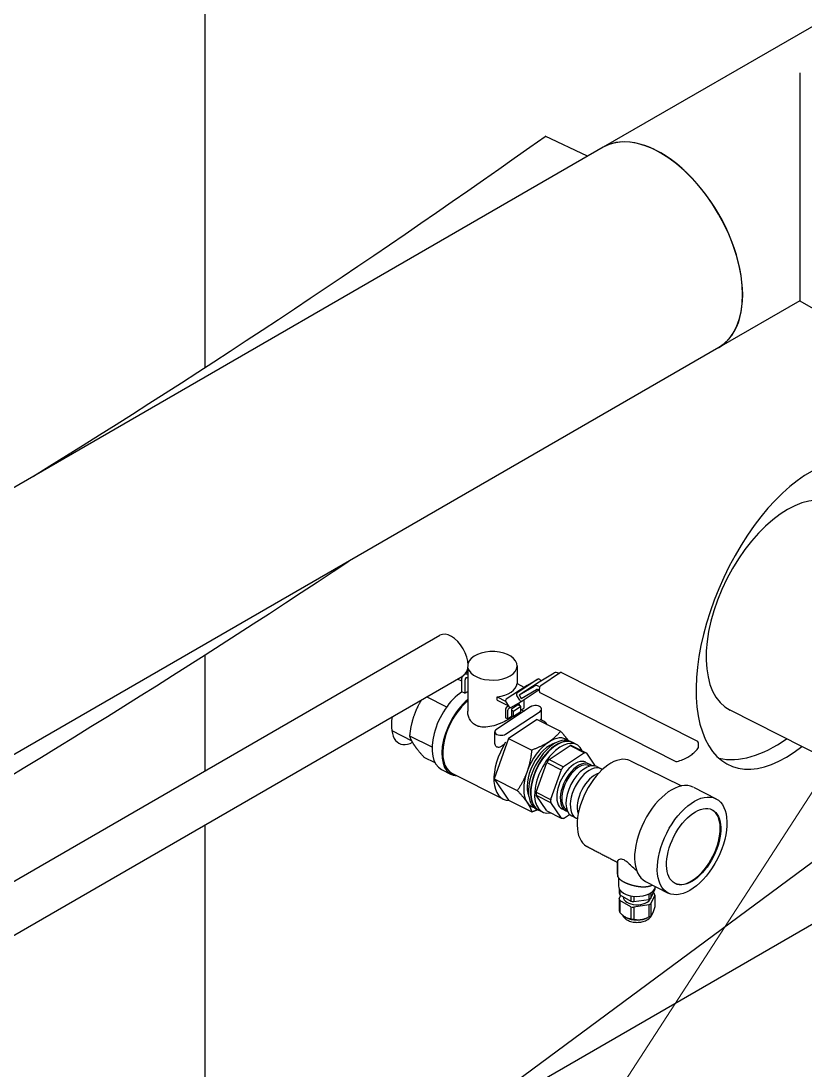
# Model space of a CAD drawing. Header units: millimetres. Extents: x 0 to 100323, y 0 to 59400.
# Drawn here: x 50773 to 51651, y 11710 to 12884 of the extents above; entities that cross this region are included whole.
import ezdxf

# ---------------------------------------------------------------- set-up
doc = ezdxf.new("R2010")
doc.units = ezdxf.units.MM
doc.header["$LTSCALE"] = 100
doc.layers.add('Symbol', color=7, linetype='Continuous', lineweight=18)
doc.layers.add('Visible', color=7, linetype='Continuous', lineweight=25)

# ---------------------------------------------------------------- blocks, each defined once
blk = doc.blocks.new('Balloon13')
at = {"layer": 'Symbol'}
blk.add_line((513.284, 115.102), (555.06, 179.662), dxfattribs=at)

msp = doc.modelspace()

# ---------------------------------------------------------------- linework, layer by layer
at = {"layer": 'Visible'}
for p, q in [((50979.4, 12496.5), (50979.4, 14704.7)), ((51736.1, 12922.6), (51425, 12743)), ((51645.3, 12826.4), (51645.3, 12571.2)), ((51407.7, 12733), (51360.1, 12755.3)), ((51425.1, 12743), (50421.2, 12163.4)), ((51645.3, 12571.2), (51554.5, 12518.7)), ((51645.3, 12571.2), (51713.6, 12531.8)), ((51554.5, 12518.8), (50550.7, 11939.2)), ((51288.7, 11659.4), (52294.9, 12240.3)), ((50603.8, 11828), (51242.3, 12196.6)), ((50979.4, 12044.9), (50979.4, 12174.8)), ((51273.4, 12158.8), (51273.4, 12111.8)), ((51328.7, 12162.4), (51328.7, 12142.5)), ((50735.2, 11843.5), (51268.4, 12151.3)), ((51266.9, 12145.1), (51262, 12147.6)), ((51266.9, 12133.4), (51266.9, 12148.5)), ((51270.4, 12146.7), (51270.4, 12131.7)), ((51271.7, 12154.6), (51273.4, 12155.7)), ((51352.1, 12147.4), (51328.8, 12132)), ((51352.2, 12147.5), (51339.9, 12140.3)), ((51353.3, 12144.5), (51370.3, 12154.4)), ((51355.4, 12145.7), (51354.9, 12146.5)), ((51377.5, 12154.8), (51355.2, 12140.1)), ((51375.2, 12154.1), (51375.9, 12153.7)), ((51378.6, 12155), (51530.7, 12078)), ((51339.9, 12140.3), (51316.5, 12124.9)), ((51328.7, 12142.5), (51336.9, 12138.3)), ((51330.9, 12129.8), (51353.3, 12144.5)), ((51330.9, 12129.8), (51348, 12139.7)), ((51333.4, 12125.9), (51350.5, 12135.8)), ((51353.4, 12135.4), (51334.5, 12122.9)), ((51352.9, 12139.4), (51354.1, 12138.8)), ((51352.9, 12135.6), (51353.7, 12135.2)), ((51353.7, 12133.5), (51353.7, 12137.2)), ((51249.9, 12116.2), (51227.3, 12127.6)), ((51270.4, 12131.7), (51266.9, 12133.4)), ((51270.4, 12131.7), (51273.4, 12133.6)), ((51306.4, 12124), (51306.4, 12127.8)), ((51306.4, 12127.8), (51315.8, 12123)), ((51306.4, 12124), (51316.2, 12119)), ((51334.5, 12122.9), (51322.2, 12115.8)), ((51331.8, 12123.9), (51328.5, 12129.1)), ((51330.9, 12129.8), (51333.4, 12125.9)), ((51336.2, 12122.9), (51336.2, 12115.1)), ((51354.2, 12132.4), (51506.3, 12055.4)), ((51344, 12116.7), (51305.5, 12091.3)), ((51315.6, 12112.1), (51315.6, 12104.2)), ((51315.9, 12086), (51354.5, 12111.4)), ((51316.2, 12122), (51319.5, 12116.8)), ((51317.8, 12117), (51318.9, 12117.7)), ((51317.9, 12110.9), (51317.9, 12103)), ((51319, 12117.7), (51318, 12117.1)), ((51321.5, 12115.6), (51319.6, 12114.5)), ((51331.6, 12119.9), (51322.5, 12113.9)), ((51322.5, 12113.9), (51322.5, 12106.1)), ((51324.7, 12111.7), (51322.5, 12112.8)), ((51324.7, 12111.7), (51332.8, 12117.1)), ((51324.7, 12105.9), (51324.7, 12111.7)), ((51324.7, 12105.9), (51332.8, 12111.2)), ((51332.8, 12117.1), (51329.7, 12118.6)), ((51331.6, 12117.7), (51331.6, 12119.9)), ((51332.8, 12111.2), (51332.8, 12117.1)), ((51332.8, 12112.8), (51336.2, 12115.1)), ((51333.5, 12113.3), (51336.6, 12111.7)), ((51356.2, 12101.8), (51356.2, 12114)), ((51696, 12047.5), (51567.4, 12112.7)), ((51317.9, 12103), (51315.6, 12104.2)), ((51317.9, 12103), (51322.5, 12106.1)), ((51351.3, 12102.4), (51319.1, 12081.2)), ((51322.5, 12106.4), (51324.7, 12105.9)), ((51351.3, 12102.4), (51377.4, 12089.2)), ((51356.2, 12101.8), (51357.4, 12101.2)), ((51188.4, 12089.9), (51210.7, 12078.6)), ((51303.8, 12076.4), (51303.8, 12088.6)), ((51233.5, 12071.2), (51208.6, 12083.8)), ((51319.1, 12081.2), (51303, 12036)), ((51319.1, 12081.2), (51345.1, 12068)), ((51390.7, 12076.5), (51388.4, 12077.7)), ((51395.3, 12074.2), (51391, 12076.4)), ((51532, 12072.1), (51532, 12075.9)), ((51364.5, 12057.6), (51388, 12073.1)), ((51373.3, 12074), (51373.7, 12074.2)), ((51404.2, 12064.9), (51380.7, 12049.4)), ((51388, 12073.1), (51404.2, 12064.9)), ((51390.5, 12072.9), (51406.7, 12064.7)), ((51416.5, 12050.2), (51406.7, 12064.7)), ((51236.9, 12053.7), (51224.8, 12059.8)), ((51350.1, 12021.1), (51361.9, 12054.1)), ((51361.9, 12054.1), (51378.1, 12045.9)), ((51364.5, 12057.6), (51380.7, 12049.4)), ((51405.6, 12054.3), (51409.6, 12052.3)), ((51455.7, 12056.1), (51512.8, 12027.9)), ((51244, 12046.5), (51255, 12040.9)), ((51255.7, 12042.3), (51312.9, 12013.3)), ((51378.1, 12045.9), (51366.3, 12012.9)), ((51410.3, 12050.2), (51409.5, 12050.6)), ((51417.9, 12049.6), (51422.7, 12047.2)), ((51303, 12036), (51319.1, 12012.1)), ((51303, 12036), (51329, 12022.8)), ((51344.2, 12016.6), (51344.3, 12016.2)), ((51350.1, 12021.1), (51366.3, 12012.9)), ((51350.1, 12017.4), (51366.3, 12009.2)), ((51361.9, 12000), (51350.1, 12017.4)), ((51526.1, 12026.5), (51551.5, 12013.6)), ((51319.1, 12012.1), (51345.1, 11998.9)), ((51366.3, 12009.2), (51378.1, 11991.8)), ((51352.5, 12001.1), (51350.2, 12002.2)), ((51357.1, 11998.7), (51352.8, 12000.9)), ((51361.9, 12000), (51378.1, 11991.8)), ((51379.2, 12002.2), (51383.2, 12000.2)), ((51380.7, 11991.6), (51387.5, 11996.1)), ((51384.6, 12001.2), (51384.5, 12001.2)), ((51389.9, 11994.4), (51394.7, 11992)), ((50979.4, 11561.1), (50979.4, 11984.5)), ((51703.4, 11975.2), (51282.5, 11663.8)), ((51441.2, 11929.2), (51441.1, 11942.7)), ((51441.7, 11926), (51441.6, 11944.3)), ((51442.3, 11925.1), (51442.3, 11916.2)), ((51443, 11913.2), (51443, 11907.9)), ((51443.9, 11911.6), (51443.9, 11906)), ((51472.6, 11920.9), (51498, 11908)), ((51478.6, 11902.4), (51483.1, 11912)), ((51483.1, 11913.2), (51483.1, 11912)), ((51443, 11901.6), (51444.8, 11905.5)), ((51443, 11901.6), (51443, 11888.1)), ((51443.9, 11906), (51456.1, 11898.9)), ((51443.9, 11899.7), (51443.9, 11886.2)), ((51456.1, 11892.6), (51443.9, 11899.7)), ((51447.7, 11903.8), (51447.7, 11903.7)), ((51456.1, 11904.9), (51456.1, 11898.9)), ((51459.4, 11904.4), (51459.4, 11898.4)), ((51459.4, 11898.4), (51476.2, 11900.9)), ((51476.2, 11906.9), (51476.2, 11900.9)), ((51478.6, 11908.3), (51478.6, 11902.4)), ((51483.1, 11905.7), (51478.6, 11896.1)), ((51481.3, 11908.2), (51482.2, 11907.7)), ((51483.1, 11905.7), (51483.1, 11892.2)), ((51456.1, 11892.6), (51456.1, 11879.1)), ((51476.2, 11894.7), (51459.4, 11892.1)), ((51459.4, 11892.1), (51459.4, 11878.6)), ((51476.2, 11894.7), (51476.2, 11881.2)), ((51478.6, 11896.1), (51478.6, 11882.6)), ((51450.5, 11880.8), (51450, 11881.1)), ((51475.6, 11880.8), (51477.5, 11881.9))]:
    msp.add_line(p, q, dxfattribs=at)
for centre, start, end in [((51529.7, 12075.9), 0, 63.1464), ((51529.7, 12072.1), 328.9699, 0), ((51507.4, 12057.4), 243.1464, 286.1617)]:
    msp.add_arc(centre, 2.31, start, end, dxfattribs=at)
for centre, major_axis, ratio, start_param, end_param in [((51489.7, 12630.9), (-64.7, 112.1), 0.57735, 3.141593, 6.283185), ((51489.8, 12630.9), (64.7, -112.1), 0.57735, 0, 3.141593), ((41615.8, 17311), (-12538.5, 0), 0.57735, 2.391247, 2.460914), ((51643, 12219.4), (-76.1, -168.4), 0.502429, 2.3257, 7.054587), ((51625.8, 12228.2), (-58.5, -115.5), 0.538347, 3.141593, 6.283185), ((41615.8, 17059.7), (-12620, 0), 0.57735, 2.357594, 2.426029), ((51255.3, 12174), (-13.1, 22.6), 0.57735, 3.141593, 6.283185), ((51301.1, 12162.4), (-27.7, 0), 0.57735, 0.137716, 6.112438), ((51273.9, 12145), (5.08, -7.71), 0.613881, 3.572605, 3.892046), ((51273.9, 12145), (-2.54, 3.85), 0.613881, 5.607753, 7.033639), ((51273.9, 12145), (-5.08, 7.71), 0.613881, 5.535107, 5.92778), ((51353.4, 12145.5), (-1.16, 2), 0.788917, 4.757285, 6.328082), ((51375.2, 12146.6), (-5.08, 7.71), 0.613881, 5.462843, 6.248241), ((51377.5, 12152.9), (1.04, 2.06), 0.538347, 0, 0.754742), ((51301.1, 12143.5), (27.7, 0), 0.57735, 4.905785, 6.220712), ((51341.1, 12138.3), (-1.16, 2), 0.788917, 0, 0.044896), ((51352.9, 12131.9), (-5.08, 7.71), 0.613881, 5.462843, 6.248241), ((51352.9, 12131.9), (-2.54, 3.85), 0.613881, 5.462843, 6.248241), ((51355.2, 12138.2), (1.04, 2.06), 0.538347, 0.754742, 2.325538), ((51266.9, 12091.8), (-22.9, -45.3), 0.538347, 3.891876, 6.283185), ((51277.9, 12086.2), (-22.9, -45.3), 0.538347, 4.03294, 6.529994), ((51277.9, 12086.2), (-22.2, -43.9), 0.538347, 4.037237, 6.283185), ((51317.8, 12123), (-1.16, 2), 0.788917, 0.044896, 1.615693), ((51330, 12130.1), (-1.16, 2), 0.788917, 0.044896, 1.615693), ((51333.3, 12124.9), (1.16, -2), 0.788917, 4.757285, 6.328082), ((51341.9, 12120), (4.23, -6.42), 0.613881, 3.696082, 3.892046), ((51355.2, 12134.5), (-1.04, -2.06), 0.538347, 5.467131, 6.283185), ((51323.7, 12108), (-5.92, 8.99), 0.613881, 6.248241, 7.033639), ((51316.2, 12126.6), (5.08, -7.71), 0.613881, 5.462843, 5.805545), ((51323.7, 12108), (-4.23, 6.42), 0.613881, 6.248241, 7.033639), ((51321, 12117.8), (1.16, -2), 0.788917, 4.757285, 6.283185), ((51349.2, 12114), (6.92, 0), 0.57735, 5.563248, 8.704841), ((51216.4, 12117.4), (-19, -42.1), 0.502429, 5.218641, 6.849441), ((51335.2, 12057.2), (22.2, 43.9), 0.538347, 6.021403, 6.402216), ((51310.7, 12088.6), (-6.92, 0), 0.57735, 5.563248, 8.704841), ((51335.2, 12057.2), (-22.2, -43.9), 0.538347, 4.532046, 6.544968), ((51364.1, 12042.6), (16.6, 32.8), 0.538347, 0.416929, 2.724663), ((51369.3, 12040), (-19.1, -37.7), 0.538347, 3.141593, 6.283185), ((51364.1, 12042.6), (-19.1, -37.7), 0.538347, 3.896334, 4.943532), ((51371.9, 12038.6), (19.1, 37.7), 0.538347, 0, 3.141593), ((51371.6, 12038.8), (-19.1, -37.7), 0.538347, 3.133054, 6.291724), ((51376.2, 12036.5), (-19.1, -37.7), 0.538347, 2.744625, 6.680153), ((51364.1, 12042.6), (19.1, 37.7), 0.538347, 6.155313, 7.037927), ((51625.8, 12228.2), (-83.4, -164.7), 0.538347, 0.132231, 0.793647), ((51371.6, 12038.8), (18.9, 37.3), 0.538347, 0.692961, 2.448632), ((51376.2, 12036.5), (17.9, 35.3), 0.538347, 0.17392, 0.288366), ((51392.4, 12028.3), (17.9, 35.3), 0.538347, 0.17392, 0.288366), ((51376.2, 12036.5), (17.9, 35.3), 0.538347, 1.221117, 1.335564), ((51392.4, 12028.3), (13.2, 26.1), 0.538347, 0, 3.141593), ((51396.4, 12026.3), (13.2, 26.1), 0.538347, 6.095853, 9.56472), ((51397, 12025.9), (12.5, 24.7), 0.538347, 0, 3.141593), ((51403.9, 12022), (-14, -27.6), 0.538347, 3.141593, 6.283185), ((51431.5, 12008), (24.3, 48), 0.538347, 0.005575, 3.120933), ((51364.1, 12042.6), (-19.1, -37.7), 0.538347, 4.943532, 5.990729), ((51392.4, 12028.3), (-17.9, -35.3), 0.538347, 4.36271, 4.477156), ((51408.7, 12019.6), (-14, -27.6), 0.538347, 3.030259, 6.394519), ((51414.6, 12016.6), (12.7, 25), 0.538347, 0.455864, 2.685729), ((51499.3, 11973.7), (-26.7, -52.8), 0.538347, 3.141593, 6.283185), ((51376.2, 12036.5), (17.9, 35.3), 0.538347, 2.268315, 2.382761), ((51364.1, 12042.6), (-19.1, -37.7), 0.538347, 5.990729, 6.411058), ((51392.4, 12028.3), (-17.9, -35.3), 0.538347, 5.409908, 5.524354), ((51525.8, 11960.3), (20.8, 41.2), 0.538347, 3.15681, 6.267968), ((51392.4, 12028.3), (-17.9, -35.3), 0.538347, 0.17392, 0.288366), ((51463, 11916.2), (-20.8, 0), 0.57735, 0, 3.059042), ((51499.6, 12052.1), (-70.5, -136.7), 0.533287, 0.567572, 0.577505), ((51463, 11910), (-20.4, 0), 0.57735, 0.174867, 0.346341), ((51463, 11903.7), (-20.4, 0), 0.57735, 0.174867, 0.346341), ((51463, 11903.7), (15.4, 0), 0.57735, 3.141593, 6.101432), ((51463, 11910), (-20.4, 0), 0.57735, 2.269262, 2.440736), ((51463, 11903.7), (20.4, 0), 0.57735, 0.174867, 0.346341), ((51463, 11890.2), (-20.4, 0), 0.57735, 0.174867, 0.346341), ((51463, 11910), (-20.4, 0), 0.57735, 1.222064, 1.393538), ((51463, 11903.7), (-20.4, 0), 0.57735, 1.222064, 1.393538), ((51463, 11903.7), (-20.4, 0), 0.57735, 2.269262, 2.440736), ((51463, 11888), (17.7, 0), 0.57735, 3.926991, 5.497787), ((51463, 11890.2), (-20.4, 0), 0.57735, 1.222064, 1.393538), ((51463, 11890.2), (-20.4, 0), 0.57735, 2.269262, 2.440736), ((41615.8, 16155.3), (12953.8, 0), 0.57735, 5.570039, 5.650384), ((51248.8, 11486.8), (-109.6, 189.9), 0.57735, 3.390102, 6.347402)]:
    msp.add_ellipse(centre, major_axis=major_axis, ratio=ratio, start_param=start_param, end_param=end_param, dxfattribs=at)
for centre, major_axis in [((51524.7, 11960.8), (-26.7, -52.8)), ((51526.4, 11960), (-20.8, -41.2))]:
    msp.add_ellipse(centre, major_axis=major_axis, ratio=0.538347, dxfattribs=at)
for points, weights in [([(51213.9, 12107.8), (51216.9, 12116.2), (51221.9, 12124.5)], [1.81878765449, 1.81878765449, 1.73505547781]), ([(51208.6, 12083.8), (51210.1, 12097.3), (51213.9, 12107.8)], [1.68820457608, 1.81878765449, 1.81878765449]), ([(51377.4, 12089.2), (51371.6, 12082.1), (51364.1, 12077.1)], [1.68820457608, 1.81878765449, 1.81878765449]), ([(51386.3, 12078.6), (51382.9, 12083.1), (51377.4, 12089.2)], [1.8111421857, 1.78719067915, 1.68820457608]), ([(51213.9, 12073.3), (51210.1, 12078.8), (51208.6, 12083.8)], [1.81878765449, 1.81878765449, 1.68820457608]), ([(51364.1, 12077.1), (51356.6, 12072.2), (51345.1, 12068)], [1.81878765449, 1.81878765449, 1.68820457608]), ([(51224.8, 12059.8), (51217.6, 12067.7), (51213.9, 12073.3)], [1.68820457608, 1.81878765449, 1.81878765449]), ([(51345.1, 12068), (51343.7, 12054.4), (51339.9, 12044)], [1.68820457608, 1.81878765449, 1.81878765449]), ([(51339.9, 12044), (51336.2, 12033.5), (51329, 12022.8)], [1.81878765449, 1.81878765449, 1.68820457608]), ([(51329, 12022.8), (51336.2, 12015), (51339.9, 12009.4)], [1.68820457608, 1.81878765449, 1.81878765449]), ([(51339.9, 12009.4), (51343.7, 12003.9), (51345.1, 11998.9)], [1.81878765449, 1.81878765449, 1.68820457608]), ([(51345.1, 11998.9), (51348.6, 12000.2), (51351.6, 12001.5)], [1.68820457608, 1.7257261603, 1.75246633777]), ([(51406.7, 11960.3), (51423.8, 11951.4), (51441.1, 11942.4)], [1, 0.999999995801, 0.999999998766])]:
    msp.add_rational_spline(points, weights, degree=2, dxfattribs=at)
for points, knots in [([(51324.4, 12105.9), (51324.3, 12105.9), (51324.3, 12105.9), (51323.9, 12105.6), (51323.5, 12105.3), (51322.7, 12104.8), (51322.5, 12104.6), (51322, 12104.3), (51321.8, 12104.1), (51321.3, 12103.8), (51321.1, 12103.6), (51320.3, 12103.2), (51319.9, 12102.9), (51317.2, 12101.4), (51314.9, 12100.1), (51309.2, 12097.6), (51305.9, 12096.3), (51299.6, 12094.5), (51296.5, 12093.9), (51291.6, 12093.7), (51289.7, 12093.7), (51287.1, 12094.2), (51286.3, 12094.4), (51285.2, 12094.7), (51284.8, 12094.9), (51284.1, 12095.1), (51283.8, 12095.3), (51283.2, 12095.5), (51283, 12095.6), (51282.8, 12095.7), (51281.5, 12096.4), (51280.2, 12097.3), (51277.9, 12099.4), (51277, 12100.6), (51275.4, 12103.2), (51274.7, 12104.6), (51273.8, 12107.5), (51273.5, 12108.9), (51273.4, 12110.8), (51273.4, 12111.3), (51273.4, 12111.8)], [-19.876953, -19.876953, -19.876953, -19.876953, -19.87269, -19.87269, -19.723148, -19.723148, -19.644839, -19.644839, -19.580549, -19.580549, -19.505702, -19.505702, -19.376123, -19.376123, -18.821894, -18.821894, -18.144076, -18.144076, -17.524844, -17.524844, -17.112859, -17.112859, -16.943039, -16.943039, -16.84792, -16.84792, -16.767719, -16.767719, -16.712281, -16.712281, -16.712281, -16.363285, -16.363285, -16.014288, -16.014288, -15.665292, -15.665292, -15.316295, -15.316295, -15.194585, -15.194585, -15.194585, -15.194585]), ([(51356.2, 12101.8), (51356.2, 12101.8), (51356.1, 12101.8), (51355.6, 12102), (51355.1, 12102.1), (51354.5, 12102.3)], [-1.1298156, -1.1298156, -1.1298156, -1.1298156, -0.9685464, -0.9685464, -0.7420804, -0.7420804, -0.7420804, -0.7420804]), ([(51315.9, 12076.9), (51315.3, 12075.9), (51314.5, 12074.9), (51312.7, 12073.2), (51311.7, 12072.5), (51310, 12071.6), (51309.2, 12071.2), (51308, 12071.1), (51307.6, 12071.1), (51306.8, 12071.2), (51306.5, 12071.3), (51306.1, 12071.5), (51305.8, 12071.6), (51305.5, 12071.9), (51305, 12072.4), (51304.7, 12072.7), (51304.1, 12073.8), (51303.9, 12074.6), (51303.8, 12075.8), (51303.8, 12076.1), (51303.8, 12076.4)], [-0.795076, -0.795076, -0.795076, -0.795076, -0.56861, -0.56861, -0.342144, -0.342144, -0.171072, -0.171072, -0.085536, -0.085536, 0, 0, 0, 0.085536, 0.085536, 0.171072, 0.171072, 0.342144, 0.342144, 0.407341, 0.407341, 0.407341, 0.407341]), ([(51508, 12055.2), (51510.1, 12055.8), (51512.2, 12056.6), (51516.1, 12058.2), (51518, 12059.1), (51521.5, 12061), (51523.1, 12062.1), (51526.1, 12064.4), (51527.4, 12065.6), (51529.8, 12068.2), (51530.8, 12069.5), (51531.7, 12070.9)], [5.8975334, 5.8975334, 5.8975334, 5.8975334, 6.0517941, 6.0517941, 6.2060549, 6.2060549, 6.3603157, 6.3603157, 6.5145765, 6.5145765, 6.6688372, 6.6688372, 6.6688372, 6.6688372]), ([(51462.7, 11933), (51461.6, 11933.9), (51460.5, 11934.8), (51457.7, 11937.4), (51456, 11939), (51453.5, 11941.3), (51452.5, 11942.3), (51450.4, 11943.9), (51449.4, 11944.6), (51447.2, 11945.7), (51446.3, 11945.9), (51444.7, 11946), (51444, 11945.9), (51442.5, 11945.4), (51441.9, 11944.8), (51441.6, 11944.3)], [3.780284, 3.780284, 3.780284, 3.780284, 4.061015, 4.061015, 4.49264, 4.49264, 4.736224, 4.736224, 4.979809, 4.979809, 5.296872, 5.296872, 5.613936, 5.613936, 6.15154, 6.15154, 6.15154, 6.15154]), ([(51441.6, 11944.3), (51441.5, 11944.1), (51441.4, 11943.9), (51441.1, 11943.2), (51441.1, 11942.9), (51441.1, 11942.7)], [2.0428139, 2.0428139, 2.0428139, 2.0428139, 2.2548974, 2.2548974, 2.7286477, 2.7286477, 2.7286477, 2.7286477]), ([(51441.2, 11929.2), (51441.2, 11929), (51441.2, 11928.9), (51441.2, 11928.7), (51441.2, 11928.4), (51441.3, 11928.2), (51441.3, 11928), (51441.3, 11927.8), (51441.4, 11927.6), (51441.4, 11927.3), (51441.4, 11927.1), (51441.5, 11926.9), (51441.6, 11926.7), (51441.6, 11926.5), (51441.7, 11926.3), (51441.7, 11926)], [63.648441, 63.648441, 63.648441, 63.648441, 64.550345, 64.550345, 64.550345, 65.630603, 65.630603, 65.630603, 66.710344, 66.710344, 66.710344, 67.789183, 67.789183, 67.789183, 68.866741, 68.866741, 68.866741, 68.866741]), ([(51441.7, 11926), (51441.8, 11925.9), (51441.8, 11925.8), (51441.9, 11925.7), (51442, 11925.6), (51442, 11925.5), (51442.1, 11925.4), (51442.1, 11925.3), (51442.2, 11925.2), (51442.3, 11925.1), (51442.3, 11925), (51442.4, 11924.9), (51442.5, 11924.8), (51442.6, 11924.7), (51442.7, 11924.6), (51442.8, 11924.5), (51442.8, 11924.4), (51442.9, 11924.3), (51443, 11924.2), (51443.1, 11924.1), (51443.2, 11924), (51443.3, 11923.9), (51443.4, 11923.7), (51443.6, 11923.6), (51443.7, 11923.5), (51443.8, 11923.4), (51443.9, 11923.3), (51444, 11923.2), (51444.1, 11923.1), (51444.3, 11923), (51444.4, 11922.9), (51444.5, 11922.8), (51444.7, 11922.7), (51444.8, 11922.6), (51444.9, 11922.5), (51445.1, 11922.4), (51445.2, 11922.3), (51445.4, 11922.2), (51445.5, 11922.1), (51445.7, 11922), (51445.8, 11921.9), (51446, 11921.8), (51446.1, 11921.7), (51446.3, 11921.6), (51446.5, 11921.5), (51446.6, 11921.4), (51446.8, 11921.3), (51447, 11921.2), (51447.1, 11921.1), (51447.3, 11921), (51447.5, 11920.9), (51447.7, 11920.8), (51447.9, 11920.7), (51448, 11920.6), (51448.2, 11920.5), (51448.4, 11920.4), (51448.6, 11920.3), (51448.8, 11920.2), (51449, 11920.1), (51449.2, 11920), (51449.4, 11919.9), (51449.6, 11919.8), (51449.8, 11919.7), (51450, 11919.6), (51450.1, 11919.5), (51450.2, 11919.5), (51450.3, 11919.4), (51450.4, 11919.4), (51450.5, 11919.4), (51450.6, 11919.3), (51450.8, 11919.2), (51451, 11919.1), (51451.2, 11919), (51451.5, 11918.9), (51451.7, 11918.9), (51451.9, 11918.8), (51452.1, 11918.7), (51452.3, 11918.6), (51452.6, 11918.5), (51452.8, 11918.4), (51453, 11918.3), (51453.2, 11918.2), (51453.5, 11918.2), (51453.7, 11918.1), (51453.9, 11918), (51454.2, 11917.9), (51454.4, 11917.8), (51454.6, 11917.8), (51454.9, 11917.7), (51455.1, 11917.6), (51455.3, 11917.5), (51455.6, 11917.4), (51455.8, 11917.4), (51456.1, 11917.3), (51456.3, 11917.2), (51456.5, 11917.1), (51456.8, 11917.1), (51457, 11917), (51457.3, 11916.9), (51457.5, 11916.9), (51458, 11916.7), (51458.5, 11916.6), (51459, 11916.5), (51459.2, 11916.4), (51459.5, 11916.4), (51459.7, 11916.3), (51460, 11916.2), (51460.2, 11916.2), (51460.5, 11916.1), (51460.7, 11916.1), (51461, 11916), (51461.2, 11916), (51461.5, 11915.9), (51461.7, 11915.9), (51462, 11915.8), (51462.2, 11915.8), (51462.5, 11915.7), (51462.7, 11915.7), (51463, 11915.6), (51463.2, 11915.6), (51463.5, 11915.6), (51463.8, 11915.5), (51464, 11915.5), (51464.3, 11915.5), (51464.5, 11915.4), (51464.8, 11915.4), (51465, 11915.4), (51465.3, 11915.3), (51465.5, 11915.3), (51465.7, 11915.3), (51465.9, 11915.3), (51466, 11915.2), (51466.1, 11915.2), (51466.2, 11915.2), (51466.4, 11915.2), (51466.5, 11915.2), (51466.7, 11915.2), (51467, 11915.1), (51467.2, 11915.1), (51467.5, 11915.1), (51467.7, 11915.1), (51467.9, 11915.1), (51468.2, 11915.1), (51468.4, 11915.1), (51468.7, 11915), (51468.9, 11915), (51469.2, 11915), (51469.4, 11915), (51469.6, 11915), (51469.9, 11915), (51470.1, 11915), (51470.3, 11915), (51470.6, 11915), (51470.8, 11915), (51471, 11915), (51471.3, 11915), (51471.5, 11915), (51471.7, 11915.1), (51472, 11915.1), (51472.2, 11915.1), (51472.4, 11915.1), (51472.6, 11915.1), (51472.9, 11915.1), (51473.1, 11915.1), (51473.3, 11915.2), (51473.5, 11915.2), (51473.7, 11915.2), (51474, 11915.2), (51474.2, 11915.3), (51474.3, 11915.3), (51474.4, 11915.3), (51474.5, 11915.3), (51474.6, 11915.3), (51474.7, 11915.3), (51474.8, 11915.4), (51475, 11915.4), (51475.2, 11915.4), (51475.4, 11915.5), (51475.6, 11915.5), (51475.8, 11915.5), (51476, 11915.6), (51476.2, 11915.6), (51476.4, 11915.7), (51476.6, 11915.7), (51476.8, 11915.8), (51477, 11915.8), (51477.2, 11915.9), (51477.4, 11915.9), (51477.6, 11916), (51477.7, 11916), (51477.9, 11916.1), (51478.1, 11916.1), (51478.3, 11916.2), (51478.5, 11916.2), (51478.6, 11916.3), (51478.8, 11916.4), (51479, 11916.4), (51479.1, 11916.5), (51479.3, 11916.6)], [0, 0, 0, 0, 0.497033, 0.497033, 0.497033, 0.995546, 0.995546, 0.995546, 1.495214, 1.495214, 1.495214, 1.995696, 1.995696, 1.995696, 2.496645, 2.496645, 2.496645, 2.997711, 2.997711, 2.997711, 3.498553, 3.498553, 3.498553, 3.998844, 3.998844, 3.998844, 4.498277, 4.498277, 4.498277, 4.996575, 4.996575, 4.996575, 5.493499, 5.493499, 5.493499, 5.990562, 5.990562, 5.990562, 6.489122, 6.489122, 6.489122, 6.988856, 6.988856, 6.988856, 7.489412, 7.489412, 7.489412, 7.990425, 7.990425, 7.990425, 8.49152, 8.49152, 8.49152, 8.992322, 8.992322, 8.992322, 9.49247, 9.49247, 9.49247, 9.991617, 9.991617, 9.991617, 10.489447, 10.489447, 10.489447, 10.73778, 10.73778, 10.73778, 10.986052, 10.986052, 10.986052, 11.483724, 11.483724, 11.483724, 11.9827, 11.9827, 11.9827, 12.482694, 12.482694, 12.482694, 12.983388, 12.983388, 12.983388, 13.48444, 13.48444, 13.48444, 13.985492, 13.985492, 13.985492, 14.486179, 14.486179, 14.486179, 14.986134, 14.986134, 14.986134, 15.485003, 15.485003, 15.485003, 15.982444, 15.982444, 15.982444, 16.977056, 16.977056, 16.977056, 17.476159, 17.476159, 17.476159, 17.976163, 17.976163, 17.976163, 18.476785, 18.476785, 18.476785, 18.97772, 18.97772, 18.97772, 19.478652, 19.478652, 19.478652, 19.979255, 19.979255, 19.979255, 20.479202, 20.479202, 20.479202, 20.978172, 20.978172, 20.978172, 21.475853, 21.475853, 21.475853, 21.724121, 21.724121, 21.724121, 21.972446, 21.972446, 21.972446, 22.470175, 22.470175, 22.470175, 22.969147, 22.969147, 22.969147, 23.469105, 23.469105, 23.469105, 23.969769, 23.969769, 23.969769, 24.470851, 24.470851, 24.470851, 24.97205, 24.97205, 24.97205, 25.473065, 25.473065, 25.473065, 25.973598, 25.973598, 25.973598, 26.473358, 26.473358, 26.473358, 26.972066, 26.972066, 26.972066, 27.469467, 27.469467, 27.469467, 27.71765, 27.71765, 27.71765, 27.96591, 27.96591, 27.96591, 28.462855, 28.462855, 28.462855, 28.960125, 28.960125, 28.960125, 29.45743, 29.45743, 29.45743, 29.954485, 29.954485, 29.954485, 30.451011, 30.451011, 30.451011, 30.947254, 30.947254, 30.947254, 31.443467, 31.443467, 31.443467, 31.939661, 31.939661, 31.939661, 31.939661]), ([(51478.6, 11882.6), (51478.7, 11882.7), (51478.8, 11882.7), (51478.9, 11882.8), (51479, 11882.9), (51479.1, 11883), (51479.2, 11883.1), (51479.2, 11883.2), (51479.3, 11883.2), (51479.3, 11883.3), (51479.3, 11883.3), (51479.4, 11883.4), (51479.4, 11883.4), (51479.5, 11883.5), (51479.5, 11883.5), (51479.6, 11883.6), (51479.6, 11883.7), (51479.7, 11883.7), (51479.7, 11883.8), (51479.8, 11883.9), (51479.8, 11883.9), (51479.9, 11884), (51479.9, 11884.1), (51480, 11884.2), (51480, 11884.2), (51480.1, 11884.3), (51480.1, 11884.4), (51480.2, 11884.5), (51480.2, 11884.5), (51480.2, 11884.6), (51480.3, 11884.7), (51480.3, 11884.8), (51480.4, 11884.9), (51480.4, 11885), (51480.5, 11885.1), (51480.5, 11885.2), (51480.6, 11885.2), (51480.6, 11885.3), (51480.7, 11885.4), (51480.7, 11885.5), (51480.8, 11885.6), (51480.8, 11885.7), (51480.9, 11885.8), (51480.9, 11885.9), (51481, 11886), (51481, 11886.2), (51481.1, 11886.3), (51481.1, 11886.4), (51481.2, 11886.5), (51481.2, 11886.6), (51481.3, 11886.7), (51481.3, 11886.8), (51481.4, 11886.9), (51481.4, 11887.1), (51481.4, 11887.2), (51481.5, 11887.3), (51481.5, 11887.4), (51481.6, 11887.6), (51481.6, 11887.7), (51481.7, 11887.8), (51481.7, 11887.9), (51481.8, 11888.1), (51481.8, 11888.2), (51481.9, 11888.3), (51481.9, 11888.5), (51482, 11888.6), (51482, 11888.7), (51482.1, 11888.9), (51482.1, 11889), (51482.2, 11889.1), (51482.2, 11889.3), (51482.3, 11889.4), (51482.3, 11889.6), (51482.3, 11889.7), (51482.4, 11889.8), (51482.4, 11890), (51482.5, 11890.1), (51482.5, 11890.3), (51482.6, 11890.4), (51482.6, 11890.6), (51482.7, 11890.7), (51482.7, 11890.9), (51482.8, 11891), (51482.8, 11891.2), (51482.8, 11891.3), (51482.9, 11891.6), (51483, 11891.9), (51483.1, 11892.2)], [0, 0, 0, 0, 0.722756, 0.722756, 0.722756, 1.448845, 1.448845, 1.448845, 1.812603, 1.812603, 1.812603, 2.176577, 2.176577, 2.176577, 2.540594, 2.540594, 2.540594, 2.904496, 2.904496, 2.904496, 3.268148, 3.268148, 3.268148, 3.631435, 3.631435, 3.631435, 3.994266, 3.994266, 3.994266, 4.356578, 4.356578, 4.356578, 4.718339, 4.718339, 4.718339, 5.079553, 5.079553, 5.079553, 5.440261, 5.440261, 5.440261, 5.800606, 5.800606, 5.800606, 6.161287, 6.161287, 6.161287, 6.522511, 6.522511, 6.522511, 6.884273, 6.884273, 6.884273, 7.246531, 7.246531, 7.246531, 7.609213, 7.609213, 7.609213, 7.972215, 7.972215, 7.972215, 8.335411, 8.335411, 8.335411, 8.698655, 8.698655, 8.698655, 9.06178, 9.06178, 9.06178, 9.424603, 9.424603, 9.424603, 9.786929, 9.786929, 9.786929, 10.14855, 10.14855, 10.14855, 10.50925, 10.50925, 10.50925, 10.869506, 10.869506, 10.869506, 11.590283, 11.590283, 11.590283, 11.590283]), ([(51443.9, 11886.2), (51444.1, 11885.9), (51444.4, 11885.7), (51444.6, 11885.4), (51444.8, 11885.2), (51445.1, 11884.9), (51445.3, 11884.7), (51445.5, 11884.6), (51445.6, 11884.4), (51445.7, 11884.3), (51445.8, 11884.2), (51446, 11884.1), (51446.1, 11884), (51446.2, 11883.9), (51446.3, 11883.7), (51446.5, 11883.6), (51446.6, 11883.5), (51446.7, 11883.4), (51446.9, 11883.3), (51447, 11883.2), (51447.1, 11883.1), (51447.2, 11883), (51447.4, 11882.9), (51447.5, 11882.8), (51447.6, 11882.7), (51447.8, 11882.6), (51447.9, 11882.5), (51448, 11882.4), (51448.2, 11882.3), (51448.3, 11882.2), (51448.4, 11882.1), (51448.5, 11882), (51448.7, 11881.9), (51448.8, 11881.8), (51448.9, 11881.7), (51449.1, 11881.6), (51449.2, 11881.6), (51449.3, 11881.5), (51449.5, 11881.4), (51449.6, 11881.3), (51449.7, 11881.2), (51449.8, 11881.2), (51450, 11881.1), (51450.1, 11881), (51450.2, 11880.9), (51450.4, 11880.9), (51450.5, 11880.8), (51450.6, 11880.7), (51450.8, 11880.6), (51450.9, 11880.6), (51451, 11880.5), (51451.2, 11880.5), (51451.3, 11880.4), (51451.4, 11880.3), (51451.5, 11880.3), (51451.7, 11880.2), (51451.8, 11880.2), (51451.9, 11880.1), (51452.1, 11880.1), (51452.2, 11880), (51452.3, 11880), (51452.5, 11879.9), (51452.6, 11879.9), (51452.7, 11879.8), (51452.8, 11879.8), (51453, 11879.7), (51453.1, 11879.7), (51453.2, 11879.7), (51453.4, 11879.6), (51453.5, 11879.6), (51453.6, 11879.5), (51453.7, 11879.5), (51453.9, 11879.5), (51454, 11879.5), (51454.1, 11879.4), (51454.2, 11879.4), (51454.4, 11879.4), (51454.5, 11879.3), (51454.6, 11879.3), (51454.7, 11879.3), (51454.9, 11879.3), (51455, 11879.3), (51455.1, 11879.2), (51455.2, 11879.2), (51455.4, 11879.2), (51455.6, 11879.2), (51455.8, 11879.1), (51456.1, 11879.1)], [0, 0, 0, 0, 0.722756, 0.722756, 0.722756, 1.448845, 1.448845, 1.448845, 1.812603, 1.812603, 1.812603, 2.176577, 2.176577, 2.176577, 2.540594, 2.540594, 2.540594, 2.904496, 2.904496, 2.904496, 3.268148, 3.268148, 3.268148, 3.631435, 3.631435, 3.631435, 3.994266, 3.994266, 3.994266, 4.356578, 4.356578, 4.356578, 4.718339, 4.718339, 4.718339, 5.079553, 5.079553, 5.079553, 5.440261, 5.440261, 5.440261, 5.800606, 5.800606, 5.800606, 6.161287, 6.161287, 6.161287, 6.522511, 6.522511, 6.522511, 6.884273, 6.884273, 6.884273, 7.246531, 7.246531, 7.246531, 7.609213, 7.609213, 7.609213, 7.972215, 7.972215, 7.972215, 8.335411, 8.335411, 8.335411, 8.698655, 8.698655, 8.698655, 9.06178, 9.06178, 9.06178, 9.424603, 9.424603, 9.424603, 9.786929, 9.786929, 9.786929, 10.14855, 10.14855, 10.14855, 10.50925, 10.50925, 10.50925, 10.869506, 10.869506, 10.869506, 11.590283, 11.590283, 11.590283, 11.590283]), ([(51446.2, 11883.9), (51446.7, 11882.9), (51447.2, 11882), (51448.8, 11880.1), (51449.9, 11879.2), (51452.5, 11877.4), (51454.2, 11876.7), (51457.7, 11875.6), (51459.6, 11875.3), (51463.4, 11875.1), (51465.3, 11875.2), (51469, 11875.8), (51470.8, 11876.3), (51474.2, 11877.8), (51475.8, 11878.8), (51478.4, 11881.3), (51479.4, 11882.6), (51480, 11884.2)], [4.110675, 4.110675, 4.110675, 4.110675, 4.301029, 4.301029, 4.587111, 4.587111, 4.94715, 4.94715, 5.329401, 5.329401, 5.706138, 5.706138, 6.085122, 6.085122, 6.465045, 6.465045, 6.779792, 6.779792, 6.779792, 6.779792]), ([(51459.4, 11878.6), (51459.8, 11878.5), (51460.1, 11878.5), (51460.4, 11878.4), (51460.8, 11878.3), (51461.1, 11878.3), (51461.5, 11878.3), (51461.6, 11878.2), (51461.8, 11878.2), (51462, 11878.2), (51462.1, 11878.2), (51462.3, 11878.2), (51462.5, 11878.1), (51462.7, 11878.1), (51462.8, 11878.1), (51463, 11878.1), (51463.2, 11878.1), (51463.4, 11878.1), (51463.5, 11878.1), (51463.7, 11878.1), (51463.9, 11878.1), (51464.1, 11878.1), (51464.2, 11878.1), (51464.4, 11878.1), (51464.6, 11878.1), (51464.8, 11878.1), (51465, 11878.1), (51465.1, 11878.1), (51465.3, 11878.1), (51465.5, 11878.1), (51465.7, 11878.1), (51465.8, 11878.1), (51466, 11878.1), (51466.2, 11878.1), (51466.4, 11878.1), (51466.6, 11878.2), (51466.7, 11878.2), (51466.9, 11878.2), (51467.1, 11878.2), (51467.3, 11878.2), (51467.5, 11878.3), (51467.6, 11878.3), (51467.8, 11878.3), (51468, 11878.3), (51468.2, 11878.4), (51468.3, 11878.4), (51468.5, 11878.4), (51468.7, 11878.5), (51468.9, 11878.5), (51469.1, 11878.5), (51469.2, 11878.6), (51469.4, 11878.6), (51469.6, 11878.7), (51469.8, 11878.7), (51470, 11878.7), (51470.1, 11878.8), (51470.3, 11878.8), (51470.5, 11878.9), (51470.7, 11878.9), (51470.8, 11879), (51471, 11879), (51471.2, 11879.1), (51471.4, 11879.2), (51471.5, 11879.2), (51471.7, 11879.3), (51471.9, 11879.3), (51472.1, 11879.4), (51472.3, 11879.5), (51472.4, 11879.5), (51472.6, 11879.6), (51472.8, 11879.6), (51472.9, 11879.7), (51473.1, 11879.8), (51473.3, 11879.9), (51473.5, 11879.9), (51473.6, 11880), (51473.8, 11880.1), (51474, 11880.1), (51474.1, 11880.2), (51474.3, 11880.3), (51474.5, 11880.4), (51474.7, 11880.4), (51474.8, 11880.5), (51475, 11880.6), (51475.2, 11880.7), (51475.5, 11880.8), (51475.8, 11881), (51476.2, 11881.2)], [0, 0, 0, 0, 0.722756, 0.722756, 0.722756, 1.448845, 1.448845, 1.448845, 1.812603, 1.812603, 1.812603, 2.176577, 2.176577, 2.176577, 2.540594, 2.540594, 2.540594, 2.904496, 2.904496, 2.904496, 3.268148, 3.268148, 3.268148, 3.631435, 3.631435, 3.631435, 3.994266, 3.994266, 3.994266, 4.356578, 4.356578, 4.356578, 4.718339, 4.718339, 4.718339, 5.079553, 5.079553, 5.079553, 5.440261, 5.440261, 5.440261, 5.800606, 5.800606, 5.800606, 6.161287, 6.161287, 6.161287, 6.522511, 6.522511, 6.522511, 6.884273, 6.884273, 6.884273, 7.246531, 7.246531, 7.246531, 7.609213, 7.609213, 7.609213, 7.972215, 7.972215, 7.972215, 8.335411, 8.335411, 8.335411, 8.698655, 8.698655, 8.698655, 9.06178, 9.06178, 9.06178, 9.424603, 9.424603, 9.424603, 9.786929, 9.786929, 9.786929, 10.14855, 10.14855, 10.14855, 10.50925, 10.50925, 10.50925, 10.869506, 10.869506, 10.869506, 11.590283, 11.590283, 11.590283, 11.590283])]:
    msp.add_open_spline(points, degree=3, knots=knots, dxfattribs=at)

# ---------------------------------------------------------------- block references
at = {"layer": 'Symbol', "xscale": 100, "yscale": 100, "zscale": 100}
msp.add_blockref('Balloon13', (0, 0), dxfattribs=at)

doc.saveas('drawing.dxf')
